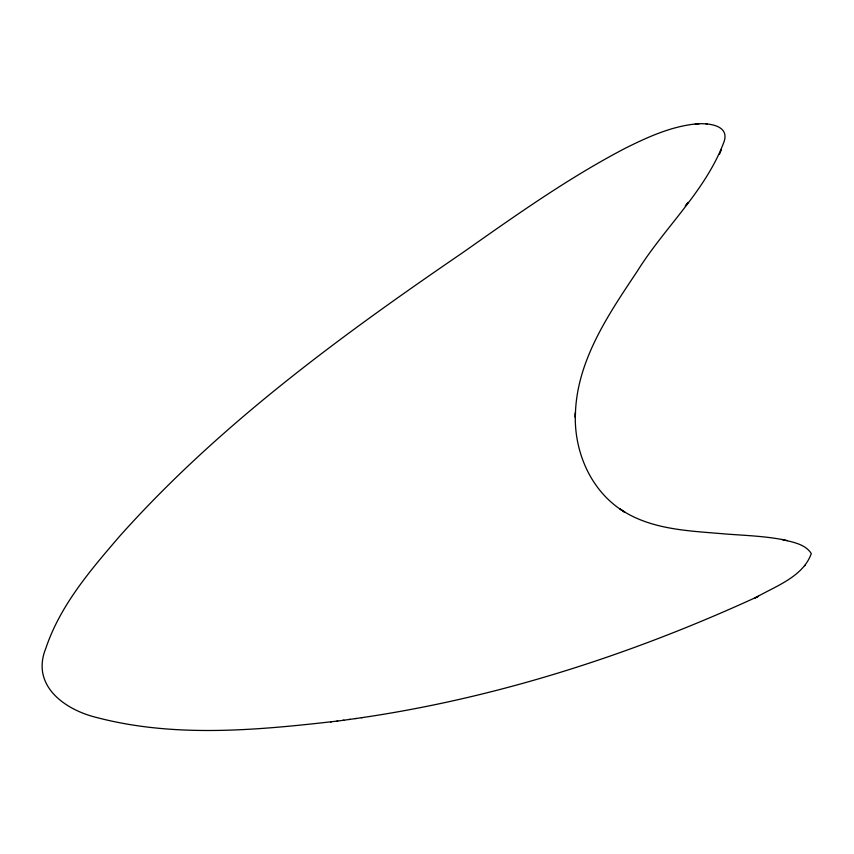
<?xml version="1.0" encoding="UTF-8"?>
<svg xmlns="http://www.w3.org/2000/svg" width="854" height="854" viewBox="0 0 854 854"><rect width="100%" height="100%" fill="white"/><g stroke="black" fill="none" stroke-linecap="round" stroke-linejoin="round"><path stroke-width="1.28" d="M624.733 512.101L620.207 509.144L624.733 512.101C590.808 491.733 573.61 451.296 575.404 412.642L575.35 417.51C575.479 362.608 607.867 315.307 637.18 271.391C664.337 227.73 704.828 191.819 723.445 143.28C731.547 124.321 706.247 122.538 693.79 124.172C669.611 127.086 647.129 137.387 625.534 148.116C568.294 177.963 515.549 215.496 462.847 252.56C340.244 336.369 218.998 424.95 119.624 536.259C90.545 570.098 60.282 605.24 45.87 648.197C30.691 685.324 64.445 709.621 96.342 717.424C175.081 738.166 257.833 730.17 337.704 721.032M719.442 154.393L721.342 149.781M685.25 206.156L688.132 202.334L686.136 204.971M355.36 718.598C494.978 698.796 630.572 655.039 758.469 596.263L755.117 597.917C775.09 586.303 803.016 577.069 811.3 553.531C805.162 543.849 792.117 542.034 781.869 539.472C763.038 535.992 743.834 535.405 724.79 533.931C690.512 530.91 653.886 530.078 623.73 511.439M804.778 565.764L805.279 565.177M349.233 719.474L356.193 718.481M361.445 717.691L362.288 717.573M343.073 720.328L350.065 719.356M330.658 721.94L331.469 721.833M336.882 721.15L343.906 720.21M697.601 123.905L695.263 124.086L699.063 123.798M706.098 123.926L707.432 124.086M787.356 540.646L781.869 539.472"/></g></svg>
